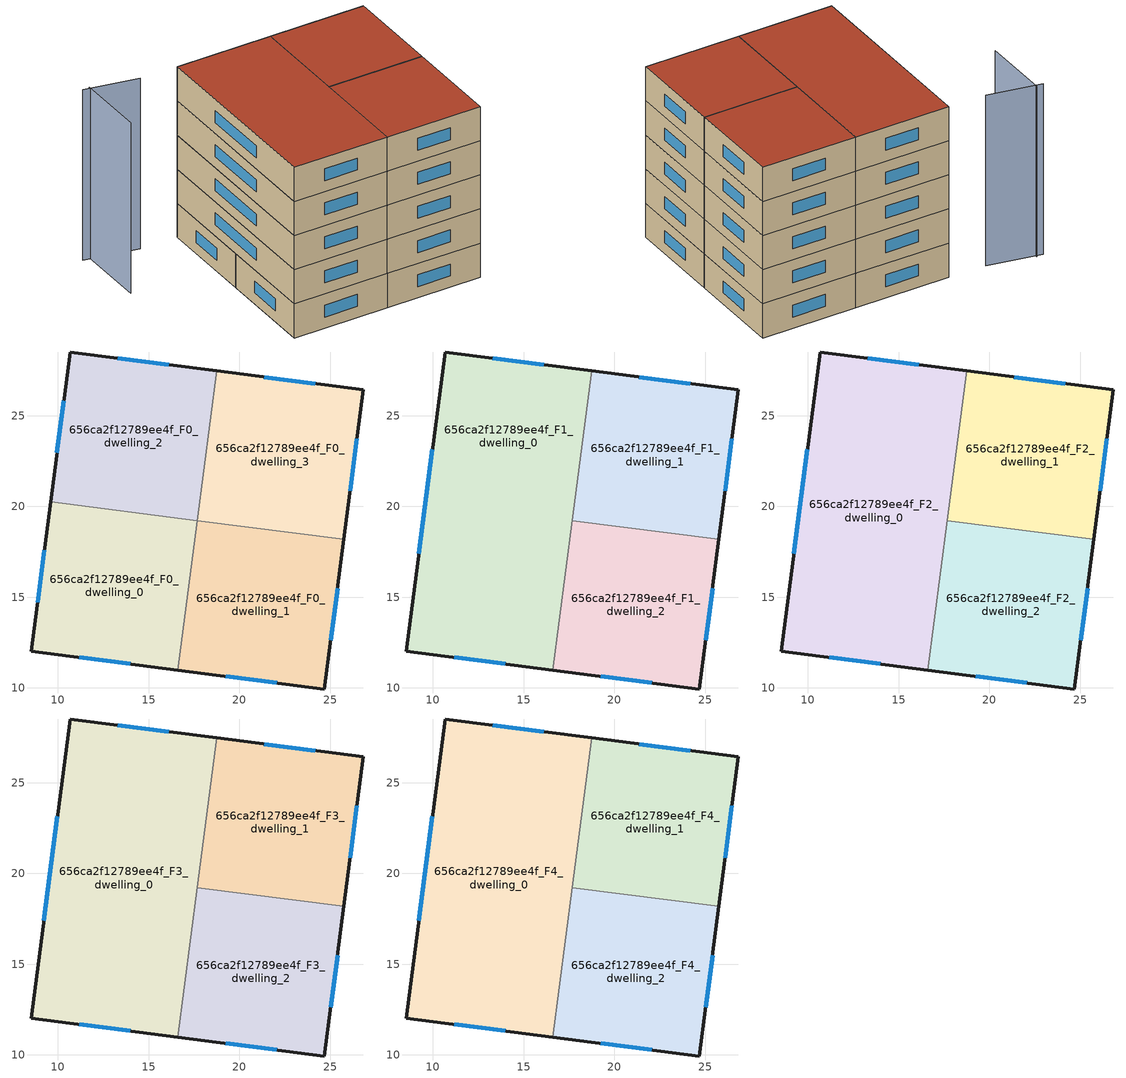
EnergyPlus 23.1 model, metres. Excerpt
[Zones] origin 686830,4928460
656ca2f12789ee4f_F0_dwelling_0
 floor ground (EU_floor_Construction): 17.68,19.22 16.62,10.98 8.54,12.03 9.6,20.27 z0
 wall outside (EU_wall_Construction): 9.6,20.27 8.54,12.03 16.62,10.98 z0:3
 wall to 656ca2f12789ee4f_F0_dwelling_1 (EU_wall_Construction): 16.62,10.98 17.68,19.22 z0:3
 wall to 656ca2f12789ee4f_F0_dwelling_2 (EU_wall_Construction): 17.68,19.22 9.6,20.27 z0:3
 window (EU_Window_Construction): 11.16,11.69 13.99,11.32 / 9.25,17.59 8.88,14.71 z0.98:2.02
656ca2f12789ee4f_F0_dwelling_1
 floor ground (EU_floor_Construction): 25.76,18.18 24.7,9.93 16.62,10.98 17.68,19.22 z0
 wall outside (EU_wall_Construction): 16.62,10.98 24.7,9.93 25.76,18.18 z0:3
 wall to 656ca2f12789ee4f_F0_dwelling_3 (EU_wall_Construction): 25.76,18.18 17.68,19.22 z0:3
 window (EU_Window_Construction): 25.04,12.62 25.41,15.5 / 19.24,10.64 22.07,10.27 z0.98:2.02
656ca2f12789ee4f_F0_dwelling_2
 floor ground (EU_floor_Construction): 18.75,27.47 17.68,19.22 9.6,20.27 10.67,28.51 z0
 wall outside (EU_wall_Construction): 18.75,27.47 10.67,28.51 9.6,20.27 z0:3
 wall to 656ca2f12789ee4f_F0_dwelling_3 (EU_wall_Construction): 17.68,19.22 18.75,27.47 z0:3
 window (EU_Window_Construction): 10.32,25.83 9.95,22.95 / 16.12,27.81 13.29,28.18 z0.98:2.02
656ca2f12789ee4f_F0_dwelling_3
 floor ground (EU_floor_Construction): 26.83,26.42 25.76,18.18 17.68,19.22 18.75,27.47 z0
 wall outside (EU_wall_Construction): 25.76,18.18 26.83,26.42 18.75,27.47 z0:3
 window (EU_Window_Construction): 24.2,26.76 21.37,27.13 / 26.11,20.86 26.48,23.74 z0.98:2.02
656ca2f12789ee4f_F1_dwelling_0
 floor to 656ca2f12789ee4f_F0_dwelling_0 (EU_floor_Construction): 17.68,19.23 16.62,10.98 8.54,12.03 9.6,20.27 z3
 floor to 656ca2f12789ee4f_F0_dwelling_2 (EU_floor_Construction): 18.75,27.47 17.68,19.23 9.6,20.27 10.67,28.51 z3
 wall outside (EU_wall_Construction): 18.75,27.47 10.67,28.51 8.54,12.03 16.61,10.98 z3:6
 wall to 656ca2f12789ee4f_F1_dwelling_2 (EU_wall_Construction): 16.61,10.98 17.68,19.23 z3:6
 wall to 656ca2f12789ee4f_F1_dwelling_1 (EU_wall_Construction): 17.68,19.23 18.75,27.47 z3:6
 window (EU_Window_Construction): 16.12,27.81 13.29,28.18 / 11.16,11.69 13.99,11.32 / 9.97,23.15 9.23,17.39 z3.98:5.02
656ca2f12789ee4f_F1_dwelling_1
 floor to 656ca2f12789ee4f_F0_dwelling_3 (EU_floor_Construction): 26.83,26.42 25.76,18.18 17.68,19.22 18.75,27.47 z3
 wall outside (EU_wall_Construction): 25.76,18.18 26.83,26.42 18.75,27.47 z3:6
 wall to 656ca2f12789ee4f_F1_dwelling_2 (EU_wall_Construction): 17.68,19.22 25.76,18.18 z3:6
 window (EU_Window_Construction): 24.2,26.76 21.37,27.13 / 26.11,20.86 26.48,23.74 z3.98:5.02
656ca2f12789ee4f_F1_dwelling_2
 floor to 656ca2f12789ee4f_F0_dwelling_1 (EU_floor_Construction): 25.76,18.18 24.7,9.93 16.62,10.98 17.68,19.22 z3
 wall outside (EU_wall_Construction): 16.61,10.98 24.7,9.93 25.76,18.18 z3:6
 window (EU_Window_Construction): 25.04,12.62 25.41,15.5 / 19.24,10.64 22.07,10.27 z3.98:5.02
656ca2f12789ee4f_F2_dwelling_0
 floor to 656ca2f12789ee4f_F1_dwelling_0 (EU_floor_Construction): 18.75,27.47 16.61,10.98 8.54,12.03 10.67,28.51 z6
 wall outside (EU_wall_Construction): 18.75,27.47 10.67,28.51 8.54,12.03 16.61,10.98 z6:9
 wall to 656ca2f12789ee4f_F2_dwelling_2 (EU_wall_Construction): 16.61,10.98 17.68,19.23 z6:9
 wall to 656ca2f12789ee4f_F2_dwelling_1 (EU_wall_Construction): 17.68,19.23 18.75,27.47 z6:9
 window (EU_Window_Construction): 16.12,27.81 13.29,28.18 / 11.16,11.69 13.99,11.32 / 9.97,23.15 9.23,17.39 z6.98:8.02
656ca2f12789ee4f_F2_dwelling_1
 floor to 656ca2f12789ee4f_F1_dwelling_1 (EU_floor_Construction): 26.83,26.42 25.76,18.18 17.68,19.22 18.75,27.47 z6
 wall outside (EU_wall_Construction): 25.76,18.18 26.83,26.42 18.75,27.47 z6:9
 wall to 656ca2f12789ee4f_F2_dwelling_2 (EU_wall_Construction): 17.68,19.22 25.76,18.18 z6:9
 window (EU_Window_Construction): 24.2,26.76 21.37,27.13 / 26.11,20.86 26.48,23.74 z6.98:8.02
656ca2f12789ee4f_F2_dwelling_2
 floor to 656ca2f12789ee4f_F1_dwelling_2 (EU_floor_Construction): 25.76,18.18 24.7,9.93 16.61,10.98 17.68,19.22 z6
 wall outside (EU_wall_Construction): 16.61,10.98 24.7,9.93 25.76,18.18 z6:9
 window (EU_Window_Construction): 25.04,12.62 25.41,15.5 / 19.24,10.64 22.07,10.27 z6.98:8.02
656ca2f12789ee4f_F3_dwelling_0
 floor to 656ca2f12789ee4f_F2_dwelling_0 (EU_floor_Construction): 18.75,27.47 16.61,10.98 8.54,12.03 10.67,28.51 z9
 wall outside (EU_wall_Construction): 18.75,27.47 10.67,28.51 8.54,12.03 16.61,10.98 z9:12
 wall to 656ca2f12789ee4f_F3_dwelling_2 (EU_wall_Construction): 16.61,10.98 17.68,19.23 z9:12
 wall to 656ca2f12789ee4f_F3_dwelling_1 (EU_wall_Construction): 17.68,19.23 18.75,27.47 z9:12
 window (EU_Window_Construction): 16.12,27.81 13.29,28.18 / 11.16,11.69 13.99,11.32 / 9.97,23.15 9.23,17.39 z9.98:11.02
656ca2f12789ee4f_F3_dwelling_1
 floor to 656ca2f12789ee4f_F2_dwelling_1 (EU_floor_Construction): 26.83,26.42 25.76,18.18 17.68,19.22 18.75,27.47 z9
 wall outside (EU_wall_Construction): 25.76,18.18 26.83,26.42 18.75,27.47 z9:12
 wall to 656ca2f12789ee4f_F3_dwelling_2 (EU_wall_Construction): 17.68,19.22 25.76,18.18 z9:12
 window (EU_Window_Construction): 24.2,26.76 21.37,27.13 / 26.11,20.86 26.48,23.74 z9.98:11.02
656ca2f12789ee4f_F3_dwelling_2
 floor to 656ca2f12789ee4f_F2_dwelling_2 (EU_floor_Construction): 25.76,18.18 24.7,9.93 16.61,10.98 17.68,19.22 z9
 wall outside (EU_wall_Construction): 16.61,10.98 24.7,9.93 25.76,18.18 z9:12
 window (EU_Window_Construction): 25.04,12.62 25.41,15.5 / 19.24,10.64 22.07,10.27 z9.98:11.02
656ca2f12789ee4f_F4_dwelling_0
 floor to 656ca2f12789ee4f_F3_dwelling_0 (EU_floor_Construction): 18.75,27.47 16.61,10.98 8.54,12.03 10.67,28.51 z12
 wall outside (EU_wall_Construction): 18.75,27.47 10.67,28.51 8.54,12.03 16.61,10.98 z12:15
 wall to 656ca2f12789ee4f_F4_dwelling_2 (EU_wall_Construction): 16.61,10.98 17.68,19.23 z12:15
 wall to 656ca2f12789ee4f_F4_dwelling_1 (EU_wall_Construction): 17.68,19.23 18.75,27.47 z12:15
 window (EU_Window_Construction): 16.12,27.81 13.29,28.18 / 11.16,11.69 13.99,11.32 / 9.97,23.15 9.23,17.39 z12.98:14.02
 roof outside (EU_roof_Construction): 16.61,10.98 18.75,27.47 10.67,28.51 8.54,12.03 z15
656ca2f12789ee4f_F4_dwelling_1
 floor to 656ca2f12789ee4f_F3_dwelling_1 (EU_floor_Construction): 26.83,26.42 25.76,18.18 17.68,19.22 18.75,27.47 z12
 wall outside (EU_wall_Construction): 25.76,18.18 26.83,26.42 18.75,27.47 z12:15
 wall to 656ca2f12789ee4f_F4_dwelling_2 (EU_wall_Construction): 17.68,19.22 25.76,18.18 z12:15
 window (EU_Window_Construction): 24.2,26.76 21.37,27.13 / 26.11,20.86 26.48,23.74 z12.98:14.02
 roof outside (EU_roof_Construction): 25.76,18.18 26.83,26.42 18.75,27.47 17.68,19.22 z15
656ca2f12789ee4f_F4_dwelling_2
 floor to 656ca2f12789ee4f_F3_dwelling_2 (EU_floor_Construction): 25.76,18.18 24.7,9.93 16.61,10.98 17.68,19.22 z12
 wall outside (EU_wall_Construction): 16.61,10.98 24.7,9.93 25.76,18.18 z12:15
 window (EU_Window_Construction): 25.04,12.62 25.41,15.5 / 19.24,10.64 22.07,10.27 z12.98:14.02
 roof outside (EU_roof_Construction): 24.7,9.93 25.76,18.18 17.68,19.22 16.61,10.98 z15
shading: 3.75,30.43 3.01,24.62 / 7.53,29.02 3.14,30.46 z0:15
[Building]
EU S2 Campaign: North Axis=0; Terrain=City; Solar Distribution=FullExterior
[Site:Location]
Bologna: Latitude=44.5; Longitude=11.25; Time Zone=1; Elevation=37
[SizingPeriod:WeatherFileDays]
AnnualSizingPeriod: Begin Month=1; Begin Day of Month=1; End Month=12; End Day of Month=31; Day of Week for Start Day=Monday; Use Weather File Daylight Saving Period=No; Use Weather File Rain and Snow Indicators=No
[MATERIAL]
EU_InternalMass_Material: Roughness=MediumRough; Thickness=0.1; Conductivity=1; Density=1800; Specific Heat=900; Thermal Absorptance=0.9; Solar Absorptance=0.7; Visible Absorptance=0.7
[MATERIAL:NOMASS] Roughness=MediumRough; Thermal Absorptance=0.9; Solar Absorptance=0.7; Visible Absorptance=0.7
Name | Thermal Resistance
EU_wall_NoMass | 0.905828
EU_roof_NoMass | 0.37593
EU_floor_NoMass | 0.67114
[WINDOWMATERIAL:SIMPLEGLAZINGSYSTEM]
EU_Window_SimpleGlazing: UFactor=4.52486; Solar Heat Gain Coefficient=0.85; Visible Transmittance=0.85
[CONSTRUCTION]
EU_wall_Construction: EU_wall_NoMass
EU_roof_Construction: EU_roof_NoMass
EU_floor_Construction: EU_floor_NoMass
EU_InternalMass_Construction: EU_InternalMass_Material
EU_Window_Construction: EU_Window_SimpleGlazing
[ZONE] Type=1; Multiplier=1; Ceiling Height=autocalculate; Floor Area=autocalculate; Part of Total Floor Area=Yes
Name | Volume
656ca2f12789ee4f_F0_dwelling_0 | 203.185
656ca2f12789ee4f_F1_dwelling_0 | 406.367
656ca2f12789ee4f_F2_dwelling_0; 656ca2f12789ee4f_F3_dwelling_0; 656ca2f12789ee4f_F4_dwelling_0 | 406.372
656ca2f12789ee4f_F0_dwelling_1; 656ca2f12789ee4f_F0_dwelling_2 | 203.208
656ca2f12789ee4f_F1_dwelling_1 | 203.172
656ca2f12789ee4f_F2_dwelling_1; 656ca2f12789ee4f_F3_dwelling_1; 656ca2f12789ee4f_F4_dwelling_1 | 203.187
656ca2f12789ee4f_F1_dwelling_2 | 203.196
656ca2f12789ee4f_F2_dwelling_2; 656ca2f12789ee4f_F3_dwelling_2; 656ca2f12789ee4f_F4_dwelling_2 | 203.212
656ca2f12789ee4f_F0_dwelling_3 | 203.173
[INTERNALMASS] Construction=EU_InternalMass_Construction
Name | Zone or ZoneList | Surface Area
656ca2f12789ee4f_F0_dwelling_0_EU_InternalMass | 656ca2f12789ee4f_F0_dwelling_0 | 67.728
656ca2f12789ee4f_F0_dwelling_1_EU_InternalMass | 656ca2f12789ee4f_F0_dwelling_1 | 67.736
656ca2f12789ee4f_F0_dwelling_2_EU_InternalMass | 656ca2f12789ee4f_F0_dwelling_2 | 67.7324
656ca2f12789ee4f_F0_dwelling_3_EU_InternalMass | 656ca2f12789ee4f_F0_dwelling_3 | 67.7291
656ca2f12789ee4f_F1_dwelling_0_EU_InternalMass | 656ca2f12789ee4f_F1_dwelling_0 | 135.457
656ca2f12789ee4f_F1_dwelling_1_EU_InternalMass | 656ca2f12789ee4f_F1_dwelling_1 | 67.7372
656ca2f12789ee4f_F1_dwelling_2_EU_InternalMass | 656ca2f12789ee4f_F1_dwelling_2 | 67.7362
656ca2f12789ee4f_F2_dwelling_0_EU_InternalMass | 656ca2f12789ee4f_F2_dwelling_0 | 135.457
656ca2f12789ee4f_F2_dwelling_1_EU_InternalMass | 656ca2f12789ee4f_F2_dwelling_1 | 67.7372
656ca2f12789ee4f_F2_dwelling_2_EU_InternalMass | 656ca2f12789ee4f_F2_dwelling_2 | 67.7362
656ca2f12789ee4f_F3_dwelling_0_EU_InternalMass | 656ca2f12789ee4f_F3_dwelling_0 | 135.457
656ca2f12789ee4f_F3_dwelling_1_EU_InternalMass | 656ca2f12789ee4f_F3_dwelling_1 | 67.7372
656ca2f12789ee4f_F3_dwelling_2_EU_InternalMass | 656ca2f12789ee4f_F3_dwelling_2 | 67.7362
656ca2f12789ee4f_F4_dwelling_0_EU_InternalMass | 656ca2f12789ee4f_F4_dwelling_0 | 135.457
656ca2f12789ee4f_F4_dwelling_1_EU_InternalMass | 656ca2f12789ee4f_F4_dwelling_1 | 67.7372
656ca2f12789ee4f_F4_dwelling_2_EU_InternalMass | 656ca2f12789ee4f_F4_dwelling_2 | 67.7362
[OTHEREQUIPMENT] Fuel Type=Electricity; Design Level Calculation Method=Watts/Area; Power per Zone Floor Area=1; Fraction Latent=0; Fraction Radiant=0; Fraction Lost=0; Carbon Dioxide Generation Rate=0; EndUse Subcategory=EU_Step8_InternalGains
Name | Zone or ZoneList or Space or SpaceList | Schedule
EU_Step8_InternalGain_656ca2f12789ee4f_F0_dwelling_0_f000 | 656ca2f12789ee4f_F0_dwelling_0 | EU_Step8_GainSchedule_656ca2f12789ee4f_F0_dwelling_0_f000
EU_Step8_InternalGain_656ca2f12789ee4f_F0_dwelling_1_f000 | 656ca2f12789ee4f_F0_dwelling_1 | EU_Step8_GainSchedule_656ca2f12789ee4f_F0_dwelling_1_f000
EU_Step8_InternalGain_656ca2f12789ee4f_F0_dwelling_2_f000 | 656ca2f12789ee4f_F0_dwelling_2 | EU_Step8_GainSchedule_656ca2f12789ee4f_F0_dwelling_2_f000
EU_Step8_InternalGain_656ca2f12789ee4f_F0_dwelling_3_f000 | 656ca2f12789ee4f_F0_dwelling_3 | EU_Step8_GainSchedule_656ca2f12789ee4f_F0_dwelling_3_f000
EU_Step8_InternalGain_656ca2f12789ee4f_F1_dwelling_0_f000 | 656ca2f12789ee4f_F1_dwelling_0 | EU_Step8_GainSchedule_656ca2f12789ee4f_F1_dwelling_0_f000
EU_Step8_InternalGain_656ca2f12789ee4f_F1_dwelling_1_f000 | 656ca2f12789ee4f_F1_dwelling_1 | EU_Step8_GainSchedule_656ca2f12789ee4f_F1_dwelling_1_f000
EU_Step8_InternalGain_656ca2f12789ee4f_F1_dwelling_2_f000 | 656ca2f12789ee4f_F1_dwelling_2 | EU_Step8_GainSchedule_656ca2f12789ee4f_F1_dwelling_2_f000
EU_Step8_InternalGain_656ca2f12789ee4f_F2_dwelling_0_f000 | 656ca2f12789ee4f_F2_dwelling_0 | EU_Step8_GainSchedule_656ca2f12789ee4f_F2_dwelling_0_f000
EU_Step8_InternalGain_656ca2f12789ee4f_F2_dwelling_1_f000 | 656ca2f12789ee4f_F2_dwelling_1 | EU_Step8_GainSchedule_656ca2f12789ee4f_F2_dwelling_1_f000
EU_Step8_InternalGain_656ca2f12789ee4f_F2_dwelling_2_f000 | 656ca2f12789ee4f_F2_dwelling_2 | EU_Step8_GainSchedule_656ca2f12789ee4f_F2_dwelling_2_f000
EU_Step8_InternalGain_656ca2f12789ee4f_F3_dwelling_0_f000 | 656ca2f12789ee4f_F3_dwelling_0 | EU_Step8_GainSchedule_656ca2f12789ee4f_F3_dwelling_0_f000
EU_Step8_InternalGain_656ca2f12789ee4f_F3_dwelling_1_f000 | 656ca2f12789ee4f_F3_dwelling_1 | EU_Step8_GainSchedule_656ca2f12789ee4f_F3_dwelling_1_f000
EU_Step8_InternalGain_656ca2f12789ee4f_F3_dwelling_2_f000 | 656ca2f12789ee4f_F3_dwelling_2 | EU_Step8_GainSchedule_656ca2f12789ee4f_F3_dwelling_2_f000
EU_Step8_InternalGain_656ca2f12789ee4f_F4_dwelling_0_f000 | 656ca2f12789ee4f_F4_dwelling_0 | EU_Step8_GainSchedule_656ca2f12789ee4f_F4_dwelling_0_f000
EU_Step8_InternalGain_656ca2f12789ee4f_F4_dwelling_1_f000 | 656ca2f12789ee4f_F4_dwelling_1 | EU_Step8_GainSchedule_656ca2f12789ee4f_F4_dwelling_1_f000
EU_Step8_InternalGain_656ca2f12789ee4f_F4_dwelling_2_f000 | 656ca2f12789ee4f_F4_dwelling_2 | EU_Step8_GainSchedule_656ca2f12789ee4f_F4_dwelling_2_f000
[ZONEVENTILATION:DESIGNFLOWRATE] Schedule=EU_AlwaysOn; Design Flow Rate Calculation Method=AirChanges/Hour; Air Changes per Hour=0.73129; Ventilation Type=Natural; Fan Pressure Rise=0; Fan Total Efficiency=1; Constant Term Coefficient=1; Temperature Term Coefficient=0; Velocity Term Coefficient=0; Velocity Squared Term Coefficient=0; Minimum Indoor Temperature=-100; Maximum Indoor Temperature=100; Delta Temperature=-100; Minimum Outdoor Temperature=-100; Maximum Outdoor Temperature=100; Maximum Wind Speed=40
Name | Zone or ZoneList or Space or SpaceList
EU_ConstantAir_656ca2f12789ee4f_F0_dwelling_0 | 656ca2f12789ee4f_F0_dwelling_0
EU_ConstantAir_656ca2f12789ee4f_F0_dwelling_1 | 656ca2f12789ee4f_F0_dwelling_1
EU_ConstantAir_656ca2f12789ee4f_F0_dwelling_2 | 656ca2f12789ee4f_F0_dwelling_2
EU_ConstantAir_656ca2f12789ee4f_F0_dwelling_3 | 656ca2f12789ee4f_F0_dwelling_3
EU_ConstantAir_656ca2f12789ee4f_F1_dwelling_0 | 656ca2f12789ee4f_F1_dwelling_0
EU_ConstantAir_656ca2f12789ee4f_F1_dwelling_1 | 656ca2f12789ee4f_F1_dwelling_1
EU_ConstantAir_656ca2f12789ee4f_F1_dwelling_2 | 656ca2f12789ee4f_F1_dwelling_2
EU_ConstantAir_656ca2f12789ee4f_F2_dwelling_0 | 656ca2f12789ee4f_F2_dwelling_0
EU_ConstantAir_656ca2f12789ee4f_F2_dwelling_1 | 656ca2f12789ee4f_F2_dwelling_1
EU_ConstantAir_656ca2f12789ee4f_F2_dwelling_2 | 656ca2f12789ee4f_F2_dwelling_2
EU_ConstantAir_656ca2f12789ee4f_F3_dwelling_0 | 656ca2f12789ee4f_F3_dwelling_0
EU_ConstantAir_656ca2f12789ee4f_F3_dwelling_1 | 656ca2f12789ee4f_F3_dwelling_1
EU_ConstantAir_656ca2f12789ee4f_F3_dwelling_2 | 656ca2f12789ee4f_F3_dwelling_2
EU_ConstantAir_656ca2f12789ee4f_F4_dwelling_0 | 656ca2f12789ee4f_F4_dwelling_0
EU_ConstantAir_656ca2f12789ee4f_F4_dwelling_1 | 656ca2f12789ee4f_F4_dwelling_1
EU_ConstantAir_656ca2f12789ee4f_F4_dwelling_2 | 656ca2f12789ee4f_F4_dwelling_2
[HVACTEMPLATE:THERMOSTAT] Constant Heating Setpoint=20; Constant Cooling Setpoint=50
EU_HeatOnly_656ca2f12789ee4f_F0_dwelling_0; EU_HeatOnly_656ca2f12789ee4f_F0_dwelling_1; EU_HeatOnly_656ca2f12789ee4f_F0_dwelling_2; EU_HeatOnly_656ca2f12789ee4f_F0_dwelling_3; EU_HeatOnly_656ca2f12789ee4f_F1_dwelling_0; EU_HeatOnly_656ca2f12789ee4f_F1_dwelling_1; EU_HeatOnly_656ca2f12789ee4f_F1_dwelling_2; EU_HeatOnly_656ca2f12789ee4f_F2_dwelling_0; EU_HeatOnly_656ca2f12789ee4f_F2_dwelling_1; EU_HeatOnly_656ca2f12789ee4f_F2_dwelling_2; EU_HeatOnly_656ca2f12789ee4f_F3_dwelling_0; EU_HeatOnly_656ca2f12789ee4f_F3_dwelling_1; EU_HeatOnly_656ca2f12789ee4f_F3_dwelling_2; EU_HeatOnly_656ca2f12789ee4f_F4_dwelling_0; EU_HeatOnly_656ca2f12789ee4f_F4_dwelling_1; EU_HeatOnly_656ca2f12789ee4f_F4_dwelling_2
[HVACTEMPLATE:ZONE:IDEALLOADSAIRSYSTEM] System Availability Schedule=EU_AlwaysOn; Maximum Heating Supply Air Temperature=50; Minimum Cooling Supply Air Temperature=13; Maximum Heating Supply Air Humidity Ratio=0.0156; Minimum Cooling Supply Air Humidity Ratio=0.0077; Heating Limit=NoLimit; Cooling Limit=NoLimit; Heating Availability Schedule=EU_AlwaysOn; Cooling Availability Schedule=EU_CoolingOff; Dehumidification Control Type=ConstantSensibleHeatRatio; Cooling Sensible Heat Ratio=0.7; Dehumidification Setpoint=60; Humidification Control Type=None; Humidification Setpoint=30; Outdoor Air Method=None; Outdoor Air Flow Rate per Person=0.00944; Outdoor Air Flow Rate per Zone Floor Area=0; Outdoor Air Flow Rate per Zone=0; Demand Controlled Ventilation Type=None; Outdoor Air Economizer Type=NoEconomizer; Heat Recovery Type=None; Sensible Heat Recovery Effectiveness=0.7; Latent Heat Recovery Effectiveness=0.65
Name | Template Thermostat
656ca2f12789ee4f_F0_dwelling_0 | EU_HeatOnly_656ca2f12789ee4f_F0_dwelling_0
656ca2f12789ee4f_F0_dwelling_1 | EU_HeatOnly_656ca2f12789ee4f_F0_dwelling_1
656ca2f12789ee4f_F0_dwelling_2 | EU_HeatOnly_656ca2f12789ee4f_F0_dwelling_2
656ca2f12789ee4f_F0_dwelling_3 | EU_HeatOnly_656ca2f12789ee4f_F0_dwelling_3
656ca2f12789ee4f_F1_dwelling_0 | EU_HeatOnly_656ca2f12789ee4f_F1_dwelling_0
656ca2f12789ee4f_F1_dwelling_1 | EU_HeatOnly_656ca2f12789ee4f_F1_dwelling_1
656ca2f12789ee4f_F1_dwelling_2 | EU_HeatOnly_656ca2f12789ee4f_F1_dwelling_2
656ca2f12789ee4f_F2_dwelling_0 | EU_HeatOnly_656ca2f12789ee4f_F2_dwelling_0
656ca2f12789ee4f_F2_dwelling_1 | EU_HeatOnly_656ca2f12789ee4f_F2_dwelling_1
656ca2f12789ee4f_F2_dwelling_2 | EU_HeatOnly_656ca2f12789ee4f_F2_dwelling_2
656ca2f12789ee4f_F3_dwelling_0 | EU_HeatOnly_656ca2f12789ee4f_F3_dwelling_0
656ca2f12789ee4f_F3_dwelling_1 | EU_HeatOnly_656ca2f12789ee4f_F3_dwelling_1
656ca2f12789ee4f_F3_dwelling_2 | EU_HeatOnly_656ca2f12789ee4f_F3_dwelling_2
656ca2f12789ee4f_F4_dwelling_0 | EU_HeatOnly_656ca2f12789ee4f_F4_dwelling_0
656ca2f12789ee4f_F4_dwelling_1 | EU_HeatOnly_656ca2f12789ee4f_F4_dwelling_1
656ca2f12789ee4f_F4_dwelling_2 | EU_HeatOnly_656ca2f12789ee4f_F4_dwelling_2
[SIZING:ZONE] Zone Cooling Design Supply Air Temperature Input Method=SupplyAirTemperature; Zone Cooling Design Supply Air Temperature=13; Zone Heating Design Supply Air Temperature Input Method=SupplyAirTemperature; Zone Heating Design Supply Air Temperature=50; Zone Cooling Design Supply Air Humidity Ratio=0.008; Zone Heating Design Supply Air Humidity Ratio=0.008; Cooling Design Air Flow Method=DesignDay; Cooling Design Air Flow Rate=0; Cooling Minimum Air Flow per Zone Floor Area=0.000762; Cooling Minimum Air Flow=0; Cooling Minimum Air Flow Fraction=0.2; Heating Design Air Flow Method=DesignDay; Heating Design Air Flow Rate=0; Heating Maximum Air Flow per Zone Floor Area=0.002032; Heating Maximum Air Flow=0.141576; Heating Maximum Air Flow Fraction=0.3; Account for Dedicated Outdoor Air System=No; Dedicated Outdoor Air System Control Strategy=NeutralSupplyAir; Dedicated Outdoor Air Low Setpoint Temperature for Design=autosize; Dedicated Outdoor Air High Setpoint Temperature for Design=autosize; Zone Load Sizing Method=Sensible Load Only No Latent Load; Zone Latent Cooling Design Supply Air Humidity Ratio Input Method=HumidityRatioDifference; Zone Cooling Design Supply Air Humidity Ratio Difference=0.005; Zone Latent Heating Design Supply Air Humidity Ratio Input Method=HumidityRatioDifference; Zone Humidification Design Supply Air Humidity Ratio Difference=0.005
656ca2f12789ee4f_F0_dwelling_0; 656ca2f12789ee4f_F0_dwelling_1; 656ca2f12789ee4f_F0_dwelling_2; 656ca2f12789ee4f_F0_dwelling_3; 656ca2f12789ee4f_F1_dwelling_0; 656ca2f12789ee4f_F1_dwelling_1; 656ca2f12789ee4f_F1_dwelling_2; 656ca2f12789ee4f_F2_dwelling_0; 656ca2f12789ee4f_F2_dwelling_1; 656ca2f12789ee4f_F2_dwelling_2; 656ca2f12789ee4f_F3_dwelling_0; 656ca2f12789ee4f_F3_dwelling_1; 656ca2f12789ee4f_F3_dwelling_2; 656ca2f12789ee4f_F4_dwelling_0; 656ca2f12789ee4f_F4_dwelling_1; 656ca2f12789ee4f_F4_dwelling_2
[SCHEDULE:CONSTANT]
Name | Hourly Value
EU_AlwaysOn | 1
EU_CoolingOff | 0
[SCHEDULE:FILE] Column Number=1; Rows to Skip at Top=0; Number of Hours of Data=8760; Column Separator=Comma; Interpolate to Timestep=No; Minutes per Item=60; Adjust Schedule for Daylight Savings=Yes
Name | File
EU_Step8_GainSchedule_656ca2f12789ee4f_F0_dwelling_0_f000 | ../../schedules/656ca2f12789ee4f/656ca2f12789ee4f_F0_dwelling_0_f000_gain.csv
EU_Step8_GainSchedule_656ca2f12789ee4f_F0_dwelling_1_f000 | ../../schedules/656ca2f12789ee4f/656ca2f12789ee4f_F0_dwelling_1_f000_gain.csv
EU_Step8_GainSchedule_656ca2f12789ee4f_F0_dwelling_2_f000 | ../../schedules/656ca2f12789ee4f/656ca2f12789ee4f_F0_dwelling_2_f000_gain.csv
EU_Step8_GainSchedule_656ca2f12789ee4f_F0_dwelling_3_f000 | ../../schedules/656ca2f12789ee4f/656ca2f12789ee4f_F0_dwelling_3_f000_gain.csv
EU_Step8_GainSchedule_656ca2f12789ee4f_F1_dwelling_0_f000 | ../../schedules/656ca2f12789ee4f/656ca2f12789ee4f_F1_dwelling_0_f000_gain.csv
EU_Step8_GainSchedule_656ca2f12789ee4f_F1_dwelling_1_f000 | ../../schedules/656ca2f12789ee4f/656ca2f12789ee4f_F1_dwelling_1_f000_gain.csv
EU_Step8_GainSchedule_656ca2f12789ee4f_F1_dwelling_2_f000 | ../../schedules/656ca2f12789ee4f/656ca2f12789ee4f_F1_dwelling_2_f000_gain.csv
EU_Step8_GainSchedule_656ca2f12789ee4f_F2_dwelling_0_f000 | ../../schedules/656ca2f12789ee4f/656ca2f12789ee4f_F2_dwelling_0_f000_gain.csv
EU_Step8_GainSchedule_656ca2f12789ee4f_F2_dwelling_1_f000 | ../../schedules/656ca2f12789ee4f/656ca2f12789ee4f_F2_dwelling_1_f000_gain.csv
EU_Step8_GainSchedule_656ca2f12789ee4f_F2_dwelling_2_f000 | ../../schedules/656ca2f12789ee4f/656ca2f12789ee4f_F2_dwelling_2_f000_gain.csv
EU_Step8_GainSchedule_656ca2f12789ee4f_F3_dwelling_0_f000 | ../../schedules/656ca2f12789ee4f/656ca2f12789ee4f_F3_dwelling_0_f000_gain.csv
EU_Step8_GainSchedule_656ca2f12789ee4f_F3_dwelling_1_f000 | ../../schedules/656ca2f12789ee4f/656ca2f12789ee4f_F3_dwelling_1_f000_gain.csv
EU_Step8_GainSchedule_656ca2f12789ee4f_F3_dwelling_2_f000 | ../../schedules/656ca2f12789ee4f/656ca2f12789ee4f_F3_dwelling_2_f000_gain.csv
EU_Step8_GainSchedule_656ca2f12789ee4f_F4_dwelling_0_f000 | ../../schedules/656ca2f12789ee4f/656ca2f12789ee4f_F4_dwelling_0_f000_gain.csv
EU_Step8_GainSchedule_656ca2f12789ee4f_F4_dwelling_1_f000 | ../../schedules/656ca2f12789ee4f/656ca2f12789ee4f_F4_dwelling_1_f000_gain.csv
EU_Step8_GainSchedule_656ca2f12789ee4f_F4_dwelling_2_f000 | ../../schedules/656ca2f12789ee4f/656ca2f12789ee4f_F4_dwelling_2_f000_gain.csv
